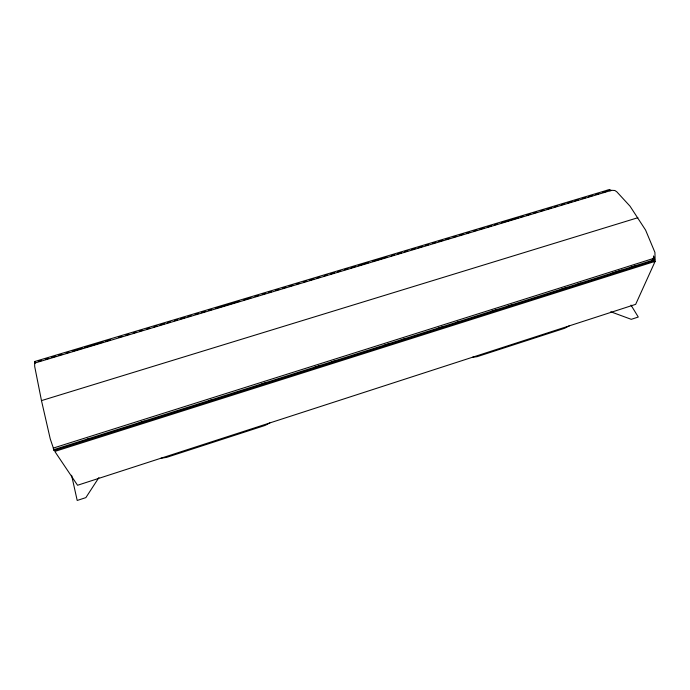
<?xml version="1.0" encoding="UTF-8"?>
<svg xmlns="http://www.w3.org/2000/svg" width="690" height="690" viewBox="0 0 690 690"><rect width="100%" height="100%" fill="white"/><g stroke="black" fill="none" stroke-linecap="round" stroke-linejoin="round"><path stroke-width="1.03" d="M653.62 261.821L653.568 256.154L654.603 259.647L654.146 260.665L54.191 450.518L53.656 449.707L53.303 448.077L653.766 258.353L654.603 259.647L53.656 449.707M653.568 256.154L653.327 258.871L651.515 260.622M655.155 261.329L54.812 451.433L77.556 485.26L635.663 304.35L655.155 261.329L654.914 252.368L645.59 230.089L630.039 206.198L616.791 191.803L614.876 190.509L611.426 190.302M98.912 477.566L85.871 497.619L77.202 500.457L71.588 475.255M269.85 422.927L265.038 425.454L166.48 457.418L160.917 458.238M569.397 325.827L564.593 328.302L476.971 356.721L472.572 357.213M86.897 439.383L89.976 438.409M139.268 422.823L144.408 421.193M209.105 400.735L212.184 399.76M261.476 384.166L266.616 382.545M313.855 367.598L321.04 365.329M331.312 362.078L334.391 361.103M383.683 345.509L388.815 343.887M401.14 339.989L404.219 339.014M438.115 328.293L443.247 326.672M455.573 322.773L458.652 321.799M490.486 311.725L497.671 309.456M507.943 306.205L513.075 304.583M560.315 289.636L567.508 287.368M577.772 284.116L580.859 283.142M612.694 273.076L621.932 270.152M630.151 267.548L635.283 265.926M54.191 450.518L50.258 438.935L41.478 400.614L637.879 217.712M609.46 189.543L610.219 190.716L34.966 363L34.647 361.534L609.46 189.543L611.262 190.552L609.839 190.785M38.295 361.517L41.391 360.594M45.514 359.352L48.611 358.429M51.716 357.498L55.838 356.264M58.935 355.341L62.031 354.41M66.162 353.177L69.259 352.245M72.355 351.322L82.679 348.226M84.741 347.613L103.319 342.05M105.389 341.429L110.547 339.885M118.801 337.41L121.897 336.487M126.029 335.254L129.125 334.322M133.256 333.089L136.353 332.157M139.449 331.235L142.545 330.303M146.677 329.07L149.773 328.138M153.896 326.905L156.992 325.982M160.089 325.05L164.22 323.817M167.316 322.886L170.413 321.963M174.544 320.729L177.641 319.798M180.737 318.875L184.86 317.633M187.965 316.71L191.061 315.779M195.184 314.545L198.28 313.614M201.376 312.691L205.508 311.457M208.604 310.526L211.701 309.603M215.832 308.361L239.568 301.254M243.699 300.021L250.927 297.856M255.05 296.622L258.146 295.691M262.278 294.457L265.374 293.526M268.47 292.603L271.567 291.672M275.698 290.438L278.795 289.515M282.926 288.273L286.022 287.351M289.119 286.419L293.241 285.186M296.338 284.254L299.434 283.331M303.565 282.098L306.662 281.166M309.758 280.244L313.89 279.002M316.986 278.079L320.082 277.147M324.205 275.914L327.31 274.991M330.406 274.059L334.529 272.826M337.626 271.894L340.722 270.972M344.853 269.73L347.95 268.807M351.046 267.875L355.178 266.642M358.274 265.719L368.589 262.623M372.721 261.389L387.176 257.06M391.299 255.826L394.395 254.903M397.492 253.972L401.623 252.738M404.72 251.807L407.816 250.884M411.947 249.642L415.044 248.719M418.14 247.788L422.271 246.554M425.368 245.631L428.464 244.7M432.587 243.466L435.683 242.535M438.78 241.612L442.911 240.37M446.007 239.447L449.104 238.516M453.235 237.282L456.332 236.36M459.428 235.428L463.559 234.195M466.656 233.263L469.752 232.34M473.875 231.107L476.971 230.175M480.068 229.253L484.199 228.011M487.295 227.088L491.427 225.846M494.523 224.923L497.619 223.991M501.742 222.758L518.259 217.816M520.329 217.195L523.425 216.272M526.522 215.34L530.644 214.107M533.741 213.175L536.837 212.253M540.969 211.019L544.065 210.088M547.161 209.165L551.293 207.923M554.389 207L557.486 206.069M561.617 204.835L564.713 203.904M567.81 202.981L571.932 201.747M575.029 200.816L578.125 199.893M582.257 198.651L585.353 197.728M588.449 196.797L592.581 195.563M595.677 194.64L598.773 193.709M602.905 192.476L606.001 191.544M606.493 190.431L611.262 190.552M610.754 311.777L631.272 319.332L638.276 317.038L630.996 305.109M653.766 260.078L654.146 260.665M34.647 361.534L35.337 363.104L34.638 363.259L34.698 366.502L41.478 400.614"/></g></svg>
